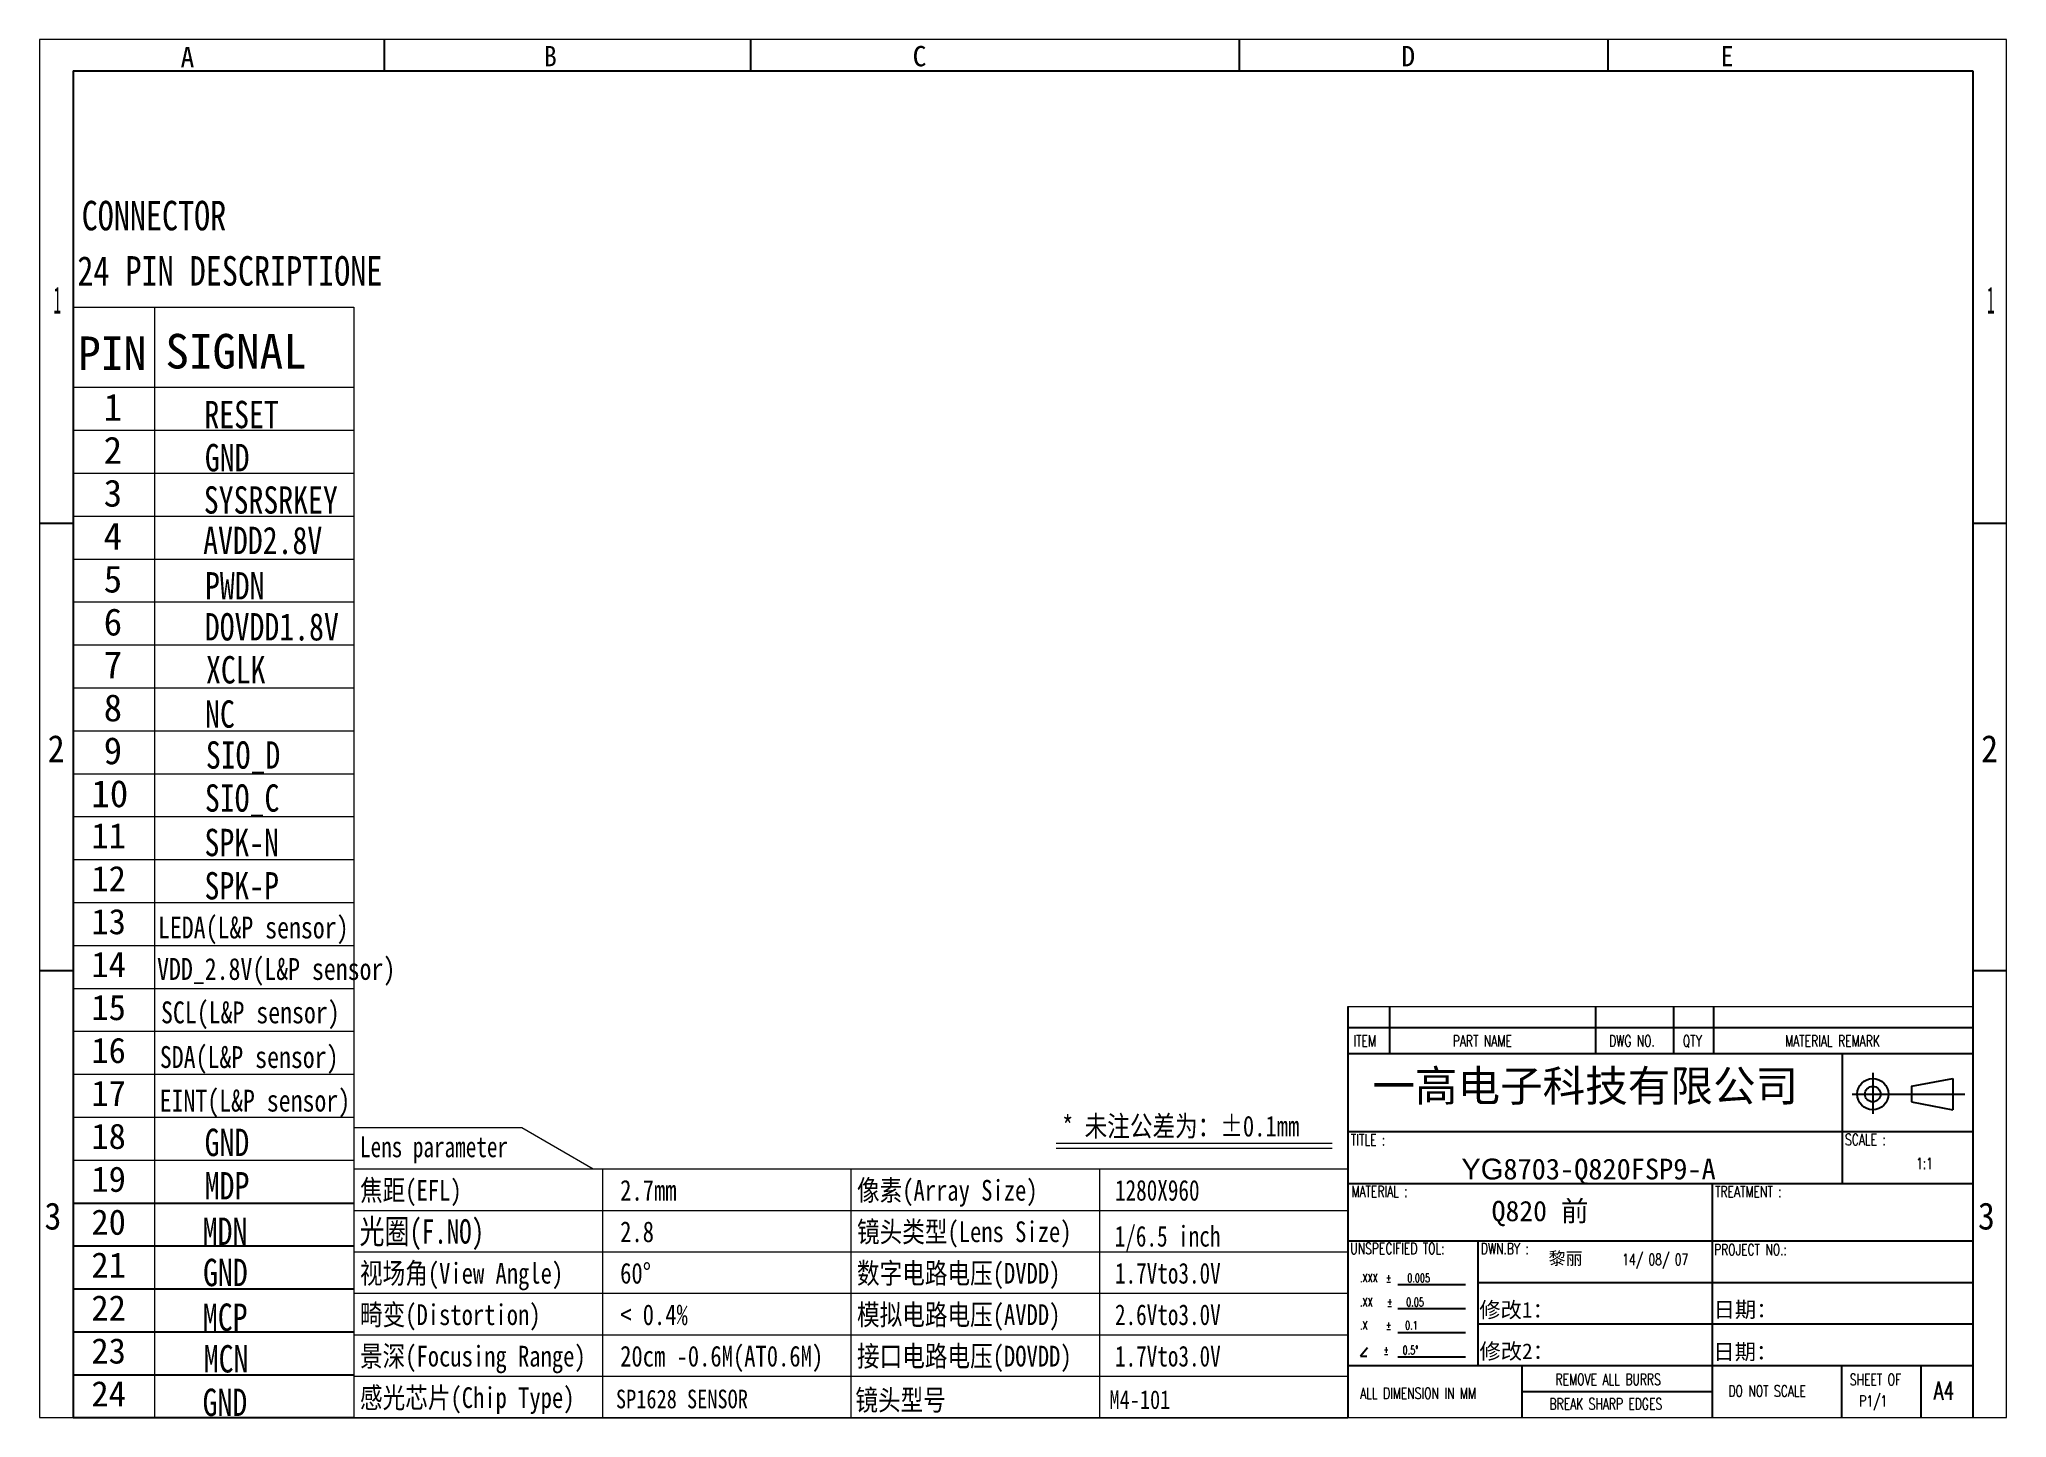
# Paper-space layout '002' of a CAD drawing. Header units: millimetres. Extents: x -7481 to 290, y 0 to 2728.
# Drawn here: x 0 to 290.4, y 0.1 to 203.5 of the extents above; entities outside this region: 2.
import ezdxf

# ---------------------------------------------------------------- set-up
doc = ezdxf.new("R2010")
doc.units = ezdxf.units.MM
doc.header["$LTSCALE"] = 0.3
doc.layers.get('0').update_dxf_attribs({"lineweight": 15})
for name, color, linetype in [('DIM', 3, 'Continuous'), ('DRAW', 7, 'Continuous'), ('pin', 7, 'Continuous'), ('SHINDING_DXF_CONTINUOUS_LINE', 7, 'Continuous'), ('图框', 7, 'Continuous')]:
    doc.layers.add(name, color=color, linetype=linetype)
doc.layers.add('Note', color=3, linetype='Continuous', lineweight=25)
doc.layers.add('粗实线层', color=7, linetype='Continuous', lineweight=18)
doc.styles.add('COMPLEX', font='complex', dxfattribs={"width": 0.7, "height": 3})
doc.styles.add('FS', font='SimSun.ttf', dxfattribs={"width": 0.75, "height": 0.8})
doc.styles.add('TEXTSTYLE_1', font='txt', dxfattribs={"width": 0.8})
doc.styles.add('仿宋GB2312', font='SimSun.ttf', dxfattribs={"width": 0.8})
doc.styles.add('宋体', font='SimSun.ttf', dxfattribs={"height": 4})
doc.styles.add('样式 2', font='txt.shx')
doc.styles.add('样式 3', font='SIMFANG.TTF', dxfattribs={"width": 0.8})

# ---------------------------------------------------------------- blocks, each defined once
blk = doc.blocks.new('qq')
at = {"layer": 'Note'}
blk.add_line((-7581.76, 2665.51), (-7582.56, 2664), dxfattribs=at)
blk.add_solid([(-7582.64, 2664.04), (-7582.49, 2663.96), (-7582.8, 2663.56)], dxfattribs=at)

psp = doc.layouts.new('002')

# ---------------------------------------------------------------- linework, layer by layer
at = {"color": 0}
for p, q in [((5.04, 163.96), (5.04, 0.06)), ((5.04, 163.96), (46.48, 163.96)), ((46.48, 163.96), (46.48, 0.06)), ((5.04, 152.13), (46.48, 152.13)), ((5.04, 0.06), (46.48, 0.06))]:
    psp.add_line(p, q, dxfattribs=at)
at = {"layer": 'DIM', "color": 0}
for p, q in [((5.04, 31.74), (46.48, 31.74)), ((5.04, 25.41), (46.48, 25.41)), ((5.04, 19.07), (46.48, 19.07)), ((5.04, 12.74), (46.48, 12.74)), ((5.04, 6.4), (46.48, 6.4))]:
    psp.add_line(p, q, dxfattribs=at)
at = {"layer": 'DRAW'}
psp.add_line((46.48, 0.06), (5.04, 0.06), dxfattribs=at)
at = {"layer": '图框', "color": 7, "linetype": 'Continuous'}
for p, q in [((50.99, 198.83), (50.99, 203.48)), ((105.06, 198.83), (105.06, 203.48)), ((177.2, 198.83), (177.2, 203.48)), ((231.6, 198.83), (231.6, 203.48)), ((5.04, 198.83), (285.43, 198.83)), ((5.04, 198.83), (5.04, 0.06)), ((285.43, 198.83), (285.43, 0.06)), ((0.04, 132.06), (5.04, 132.06)), ((285.42, 132.06), (290.42, 132.06)), ((0.04, 66.06), (5.04, 66.06)), ((285.42, 66.06), (290.42, 66.06))]:
    psp.add_line(p, q, dxfattribs=at)
at = {"layer": '粗实线层', "lineweight": 18}
for p, q in [((17.02, 163.96), (17.02, 0.06)), ((5.04, 145.79), (46.48, 145.79)), ((5.04, 139.46), (46.48, 139.46)), ((5.04, 133.12), (46.48, 133.12)), ((5.04, 126.78), (46.48, 126.78)), ((5.04, 120.45), (46.48, 120.45)), ((5.04, 114.11), (46.48, 114.11)), ((5.04, 107.78), (46.48, 107.78)), ((5.04, 101.44), (46.48, 101.44)), ((5.04, 95.1), (46.48, 95.1)), ((5.04, 88.77), (46.48, 88.77)), ((5.04, 82.43), (46.48, 82.43)), ((5.04, 76.1), (46.48, 76.1)), ((5.04, 69.76), (46.48, 69.76)), ((5.04, 63.42), (46.48, 63.42)), ((5.04, 57.09), (46.48, 57.09)), ((5.04, 50.75), (46.48, 50.75)), ((5.04, 44.42), (46.48, 44.42)), ((46.48, 42.89), (71.27, 42.89)), ((46.48, 42.89), (46.48, 0.06)), ((71.27, 42.89), (81.77, 36.78)), ((5.04, 38.08), (46.48, 38.08)), ((46.48, 36.78), (193.18, 36.78)), ((83.15, 36.78), (83.15, 0.06)), ((119.83, 36.78), (119.83, 0.06)), ((156.5, 36.78), (156.5, 0.06)), ((46.48, 30.66), (119.83, 30.66)), ((119.83, 30.66), (193.18, 30.66)), ((46.48, 24.54), (119.83, 24.54)), ((119.83, 24.54), (193.18, 24.54)), ((46.48, 18.42), (119.83, 18.42)), ((119.83, 18.42), (193.18, 18.42)), ((46.48, 12.3), (119.83, 12.3)), ((119.83, 12.3), (193.18, 12.3)), ((46.48, 6.18), (119.83, 6.18)), ((119.83, 6.18), (193.18, 6.18)), ((46.48, 0.06), (119.83, 0.06)), ((119.83, 0.06), (193.18, 0.06))]:
    psp.add_line(p, q, dxfattribs=at)
at = {"layer": '粗实线层', "lineweight": -3}
for p, q in [((193.18, 60.74), (193.18, 0.06)), ((199.32, 60.74), (199.32, 53.82)), ((229.75, 60.74), (229.75, 53.82)), ((241.24, 60.74), (241.24, 53.82)), ((247.17, 60.74), (247.17, 53.82)), ((193.18, 57.66), (285.34, 57.66)), ((193.18, 53.82), (285.34, 53.82)), ((266.14, 53.82), (266.14, 34.62)), ((270.66, 50.93), (270.66, 44.89)), ((276.36, 48.97), (282.5, 50.12)), ((282.5, 50.12), (282.5, 45.51)), ((267.63, 47.81), (284.24, 47.81)), ((276.36, 48.97), (276.36, 46.66)), ((276.36, 46.66), (282.5, 45.51)), ((193.18, 42.3), (285.34, 42.3)), ((193.18, 36.74), (193.18, 0.06)), ((193.18, 34.62), (285.34, 34.62)), ((246.94, 34.62), (246.94, 7.74)), ((193.18, 26.18), (285.34, 26.18)), ((212.38, 26.18), (212.38, 7.74)), ((200.58, 19.73), (210.55, 19.73)), ((212.38, 20.03), (285.34, 20.03)), ((200.58, 16.17), (210.55, 16.17)), ((200.58, 12.61), (210.55, 12.61)), ((212.38, 13.89), (285.34, 13.89)), ((196.06, 10.38), (195.03, 9.15)), ((195.03, 9.15), (195.98, 9.15)), ((200.58, 9.06), (210.55, 9.06)), ((193.18, 7.74), (285.34, 7.74)), ((193.18, 7.74), (285.34, 7.74)), ((218.88, 7.74), (218.88, 0.06)), ((246.94, 7.74), (246.94, 0.06)), ((266.05, 7.74), (266.05, 0.06)), ((277.76, 7.74), (277.76, 0.06)), ((218.88, 3.9), (246.94, 3.9))]:
    psp.add_line(p, q, dxfattribs=at)
at = {"layer": '粗实线层'}
for p, q in [((193.18, 60.74), (285.34, 60.74)), ((150.14, 40.59), (190.87, 40.59)), ((150.14, 39.85), (190.87, 39.85))]:
    psp.add_line(p, q, dxfattribs=at)
at = {"layer": '粗实线层', "lineweight": -3}
for radius in [2.3, 1.15]:
    psp.add_circle((270.66, 47.81), radius, dxfattribs=at)

# ---------------------------------------------------------------- block references
at = {"layer": 'DIM'}
psp.add_blockref('qq', (101.38, 62.4), dxfattribs=at)

# ---------------------------------------------------------------- texts
at = {"layer": 'pin', "color": 0, "style": '样式 3', "width": 0.8}
for s, height, p in [('CONNECTOR', 4.355, (6.29, 175.29)), ('24 PIN DESCRIPTIONE', 4.3546, (5.65, 167.13))]:
    psp.add_text(s, height=height, dxfattribs=at).set_placement(p)
at = {"layer": 'pin', "color": 0, "attachment_point": 1, "style": '宋体'}
for s, insert, char_height, width in [('{\\H1.022x;SIGNAL}', (18.65, 160.01), 5, 36.7975), ('{\\H0.9895x;PIN}', (5.74, 159.63), 5, 78.2237), ('1', (9.54, 151.18), 4, 71.1124), ('2', (9.54, 144.85), 4, 71.1124), ('3', (9.54, 138.51), 4, 71.1124), ('4', (9.54, 132.18), 4, 71.1124), ('5', (9.54, 125.84), 4, 71.1124), ('6', (9.54, 119.5), 4, 71.1124), ('7', (9.54, 113.17), 4, 71.1124), ('8', (9.54, 106.83), 4, 71.1124), ('9', (9.54, 100.5), 4, 71.1124), ('10', (7.72, 94.16), 4, 71.1124), ('{\\H0.9367x;11}', (7.72, 87.82), 4, 71.1124), ('{\\H0.9367x;12}', (7.72, 81.49), 4, 71.1124), ('{\\H0.9367x;13}', (7.72, 75.15), 4, 71.1124), ('{\\H0.9367x;14}', (7.72, 68.82), 4, 71.1124), ('{\\H0.9367x;15}', (7.72, 62.48), 4, 71.1124), ('{\\H0.9367x;16}', (7.72, 56.14), 4, 71.1124), ('{\\H0.9367x;17}', (7.72, 49.81), 4, 71.1124), ('{\\H0.9367x;18}', (7.72, 43.47), 4, 71.1124), ('{\\H0.9367x;19}', (7.72, 37.14), 4, 71.1124), ('{\\H0.9367x;20}', (7.72, 30.8), 4, 71.1124), ('{\\H0.9367x;21}', (7.72, 24.46), 4, 71.1124), ('{\\H0.9367x;22}', (7.72, 18.13), 4, 71.1124), ('{\\H0.9367x;23}', (7.72, 11.79), 4, 71.1124), ('{\\H0.9367x;24}', (7.72, 5.46), 4, 71.1124)]:
    psp.add_mtext(s, dxfattribs=dict(at, insert=insert, char_height=char_height, width=width))
at = {"layer": 'SHINDING_DXF_CONTINUOUS_LINE', "color": 7, "linetype": 'Continuous', "insert": (-1767.52, 28.82), "char_height": 3, "width": 610.379, "attachment_point": 1}
psp.add_mtext('\\pt66,84,87;{\\fNSimSun|b0|i0|c134|p49;导电银箔区域}', dxfattribs=at)
at = {"layer": '图框', "linetype": 'Continuous', "style": 'TEXTSTYLE_1'}
for s, p in [('A', (20.88, 199.34)), ('C', (128.94, 199.5)), ('D', (201.08, 199.5))]:
    psp.add_text(s, height=3, dxfattribs=at).set_placement(p)
for s, height, width, p in [('B', 3, 0.916667, (74.54, 199.5)), ('E', 3, 0.916667, (248.23, 199.5)), ('1', 4, 0.416667, (2.13, 163)), ('1', 4, 0.416667, (287.51, 163)), ('2', 4, 0.916667, (1.28, 96.8)), ('2', 4, 0.916667, (286.66, 96.8)), ('3', 4, 0.916667, (0.8, 27.82)), ('3', 4, 0.916667, (286.19, 27.82))]:
    psp.add_text(s, height=height, dxfattribs=dict(at, width=width)).set_placement(p)
at = {"layer": '粗实线层', "lineweight": 18}
for s, height, style, width, p in [('RESET', 4.038, '仿宋GB2312', 0.8, (24.4, 146.09)), ('GND', 4.038, '仿宋GB2312', 0.8, (24.47, 139.73)), ('SYSRSRKEY', 4.038, '仿宋GB2312', 0.8, (24.32, 133.48)), ('AVDD2.8V', 4.038, '仿宋GB2312', 0.8, (24.22, 127.51)), ('PWDN', 4.038, '仿宋GB2312', 0.8, (24.49, 120.81)), ('DOVDD1.8V', 4.038, '仿宋GB2312', 0.8, (24.47, 114.76)), ('XCLK', 4.038, '仿宋GB2312', 0.8, (24.64, 108.42)), ('NC', 4.038, '仿宋GB2312', 0.8, (24.5, 101.89)), ('SIO_D', 4.038, '仿宋GB2312', 0.8, (24.62, 95.84)), ('SIO_C', 4.038, '仿宋GB2312', 0.8, (24.48, 89.49)), ('SPK-N', 4.038, '仿宋GB2312', 0.8, (24.42, 82.93)), ('SPK-P', 4.038, '仿宋GB2312', 0.8, (24.42, 76.54)), ('LEDA(L&P sensor)', 3.2305, '仿宋GB2312', 0.8, (17.55, 70.79)), ('VDD_2.8V(L&P sensor)', 3.2305, '仿宋GB2312', 0.8, (17.42, 64.67)), ('SCL(L&P sensor)', 3.2305, '仿宋GB2312', 0.8, (18, 58.26)), ('SDA(L&P sensor)', 3.2305, '仿宋GB2312', 0.8, (17.83, 51.67)), ('EINT(L&P sensor)', 3.2305, '仿宋GB2312', 0.8, (17.79, 45.24)), ('* 未注公差为：%%P0.1mm', 3.0592, '仿宋GB2312', 0.8, (151, 41.56)), ('GND', 4.038, '仿宋GB2312', 0.8, (24.44, 38.67)), ('Lens parameter', 3.0592, '宋体', 0.75, (47.37, 38.5)), ('MDP', 4.038, '仿宋GB2312', 0.8, (24.45, 32.27)), ('焦距(EFL)', 3.059, '仿宋GB2312', 0.8, (47.37, 32.09)), ('2.7mm', 3.059, '仿宋GB2312', 0.8, (85.77, 32.09)), ('像素(Array Size)', 3.0592, '仿宋GB2312', 0.8, (120.73, 32.09)), ('1280X960', 3.059, '宋体', 0.75, (158.81, 32.09)), ('MDN', 4.038, '仿宋GB2312', 0.8, (24.16, 25.55)), ('光圈(F.NO)', 3.6, 'FS', 0.75, (47.3, 25.75)), ('镜头类型(Lens Size)', 3.0592, '仿宋GB2312', 0.8, (120.73, 25.97)), ('2.8', 3.059, '仿宋GB2312', 0.8, (85.77, 25.97)), ('1/6.5 inch', 3.059, '宋体', 0.75, (158.77, 25.31)), ('GND', 4.038, '仿宋GB2312', 0.8, (24.21, 19.47)), ('视场角(View Angle)', 3.0592, '仿宋GB2312', 0.8, (47.37, 19.85)), ('数字电路电压(DVDD)', 3.0592, '仿宋GB2312', 0.8, (120.73, 19.85)), ('60%%D', 3.059, '仿宋GB2312', 0.8, (85.77, 19.85)), ('1.7Vto3.0V', 3.059, '宋体', 0.75, (158.81, 19.85)), ('MCP', 4.038, '仿宋GB2312', 0.8, (24.18, 12.87)), ('畸变(Distortion)', 3.0592, '仿宋GB2312', 0.8, (47.37, 13.73)), ('< 0.4%%%', 3.059, '仿宋GB2312', 0.8, (85.77, 13.73)), ('模拟电路电压(AVDD)', 3.0592, '仿宋GB2312', 0.8, (120.73, 13.73)), ('2.6Vto3.0V', 3.059, '宋体', 0.75, (158.81, 13.73)), ('MCN', 4.038, '仿宋GB2312', 0.8, (24.31, 6.73)), ('景深(Focusing Range)', 3.0592, '仿宋GB2312', 0.8, (47.37, 7.61)), ('20cm -0.6M(AT0.6M)', 3.0592, '仿宋GB2312', 0.8, (85.77, 7.61)), ('接口电路电压(DOVDD)', 3.0592, '仿宋GB2312', 0.8, (120.73, 7.61)), ('1.7Vto3.0V', 3.059, '宋体', 0.75, (158.81, 7.61)), ('GND', 4.038, '仿宋GB2312', 0.8, (24.14, 0.31)), ('感光芯片(Chip Type)', 3.0592, '仿宋GB2312', 0.8, (47.37, 1.49)), ('SP1628 SENSOR', 2.7533, '仿宋GB2312', 0.8, (85.15, 1.44)), ('镜头型号', 3.059, '仿宋GB2312', 0.8, (120.49, 1.14)), ('M4-101', 2.753, '仿宋GB2312', 0.8, (157.99, 1.35))]:
    psp.add_text(s, height=height, dxfattribs=dict(at, style=style, width=width)).set_placement(p)
at = {"layer": '粗实线层', "lineweight": -3, "style": 'COMPLEX', "width": 0.7}
for s, height, p in [('ITEM', 1.659, (194.01, 54.83)), ('PART NAME', 1.659, (208.67, 54.83)), ('DWG NO.', 1.659, (231.75, 54.83)), ('QTY', 1.659, (242.63, 54.83)), ('MATERIAL REMARK', 1.6589, (257.72, 54.83)), ('TITLE :', 1.659, (193.63, 40.22)), ('SCALE :', 1.659, (266.56, 40.27)), ('1:1', 1.659, (277.04, 36.76)), ('MATERIAL :', 1.659, (193.7, 32.62)), ('TREATMENT :', 1.6589, (247.39, 32.59)), ('UNSPECIFIED TOL:', 1.6589, (193.54, 24.19)), ('DWN.BY :', 1.659, (212.82, 24.18)), ('14/ 08/ 07', 1.659, (233.68, 22.57)), ('PROJECT NO.:', 1.6589, (247.24, 24.03)), ('.XXX  %%p   0.005', 1.2442, (194.98, 20.05)), ('.XX   %%p   0.05', 1.2442, (194.98, 16.49)), ('.X    %%p   0.1', 1.2442, (194.98, 13.06)), ('      %%p   0.5%%D', 1.2442, (194.53, 9.4)), ('REMOVE ALL BURRS ', 1.6589, (223.84, 4.88)), ('SHEET OF ', 1.659, (267.28, 4.85)), ('ALL DIMENSION IN MM', 1.6589, (194.98, 2.83)), ('BREAK SHARP EDGES', 1.6589, (222.95, 1.26)), ('DO NOT SCALE', 1.6589, (249.36, 3.17)), ('P1/1', 1.659, (268.67, 1.69)), ('A4', 2.714, (279.62, 2.71))]:
    psp.add_text(s, height=height, dxfattribs=at).set_placement(p)
at = {"layer": '粗实线层', "attachment_point": 1}
for s, insert, char_height, width, style in [('{\\fArial|b0|i0|c0|p32;^I}一高电子科技有限公司', (178.36, 51.34), 4.608, 97.8205, '宋体'), ('{\\fArial|b0|i0|c0|p32;YG\\fSimSun|b0|i0|c134|p32;8703-Q820FSP9-A}', (209.94, 38.29), 3.072, 46.7849, '宋体'), ('{\\fKaiTi_GB2312|b0|i0|c134|p49;Q820 前}', (214.41, 32.06), 3, 43.4095, '宋体'), ('{\\fSimSun|b0|i0|c134|p54;黎丽}', (222.81, 24.49), 1.8432, 9.1345, '样式 2'), ('{\\fSimSun|b0|i0|c134|p54;修改1：}', (212.58, 17.13), 2.304, 11.4182, '样式 2'), ('{\\fSimSun|b0|i0|c134|p54;日期：}', (247.17, 17.17), 2.304, 11.4182, '样式 2'), ('{\\fSimSun|b0|i0|c134|p54;修改2：}', (212.61, 11.02), 2.304, 11.4182, '样式 2'), ('{\\fSimSun|b0|i0|c134|p54;日期：}', (247.14, 10.95), 2.304, 11.4182, '样式 2')]:
    psp.add_mtext(s, dxfattribs=dict(at, insert=insert, char_height=char_height, width=width, style=style))

# ---------------------------------------------------------------- viewports
at = {"layer": '粗实线层', "lineweight": 18, "view_target_point": (-7149.829, 618.69)}
psp.add_viewport(center=(145.23, 101.77), size=(290.38, 203.4132), view_center_point=(298.203, -1258.394), view_height=86.90716, dxfattribs=at)

doc.saveas('drawing.dxf')
